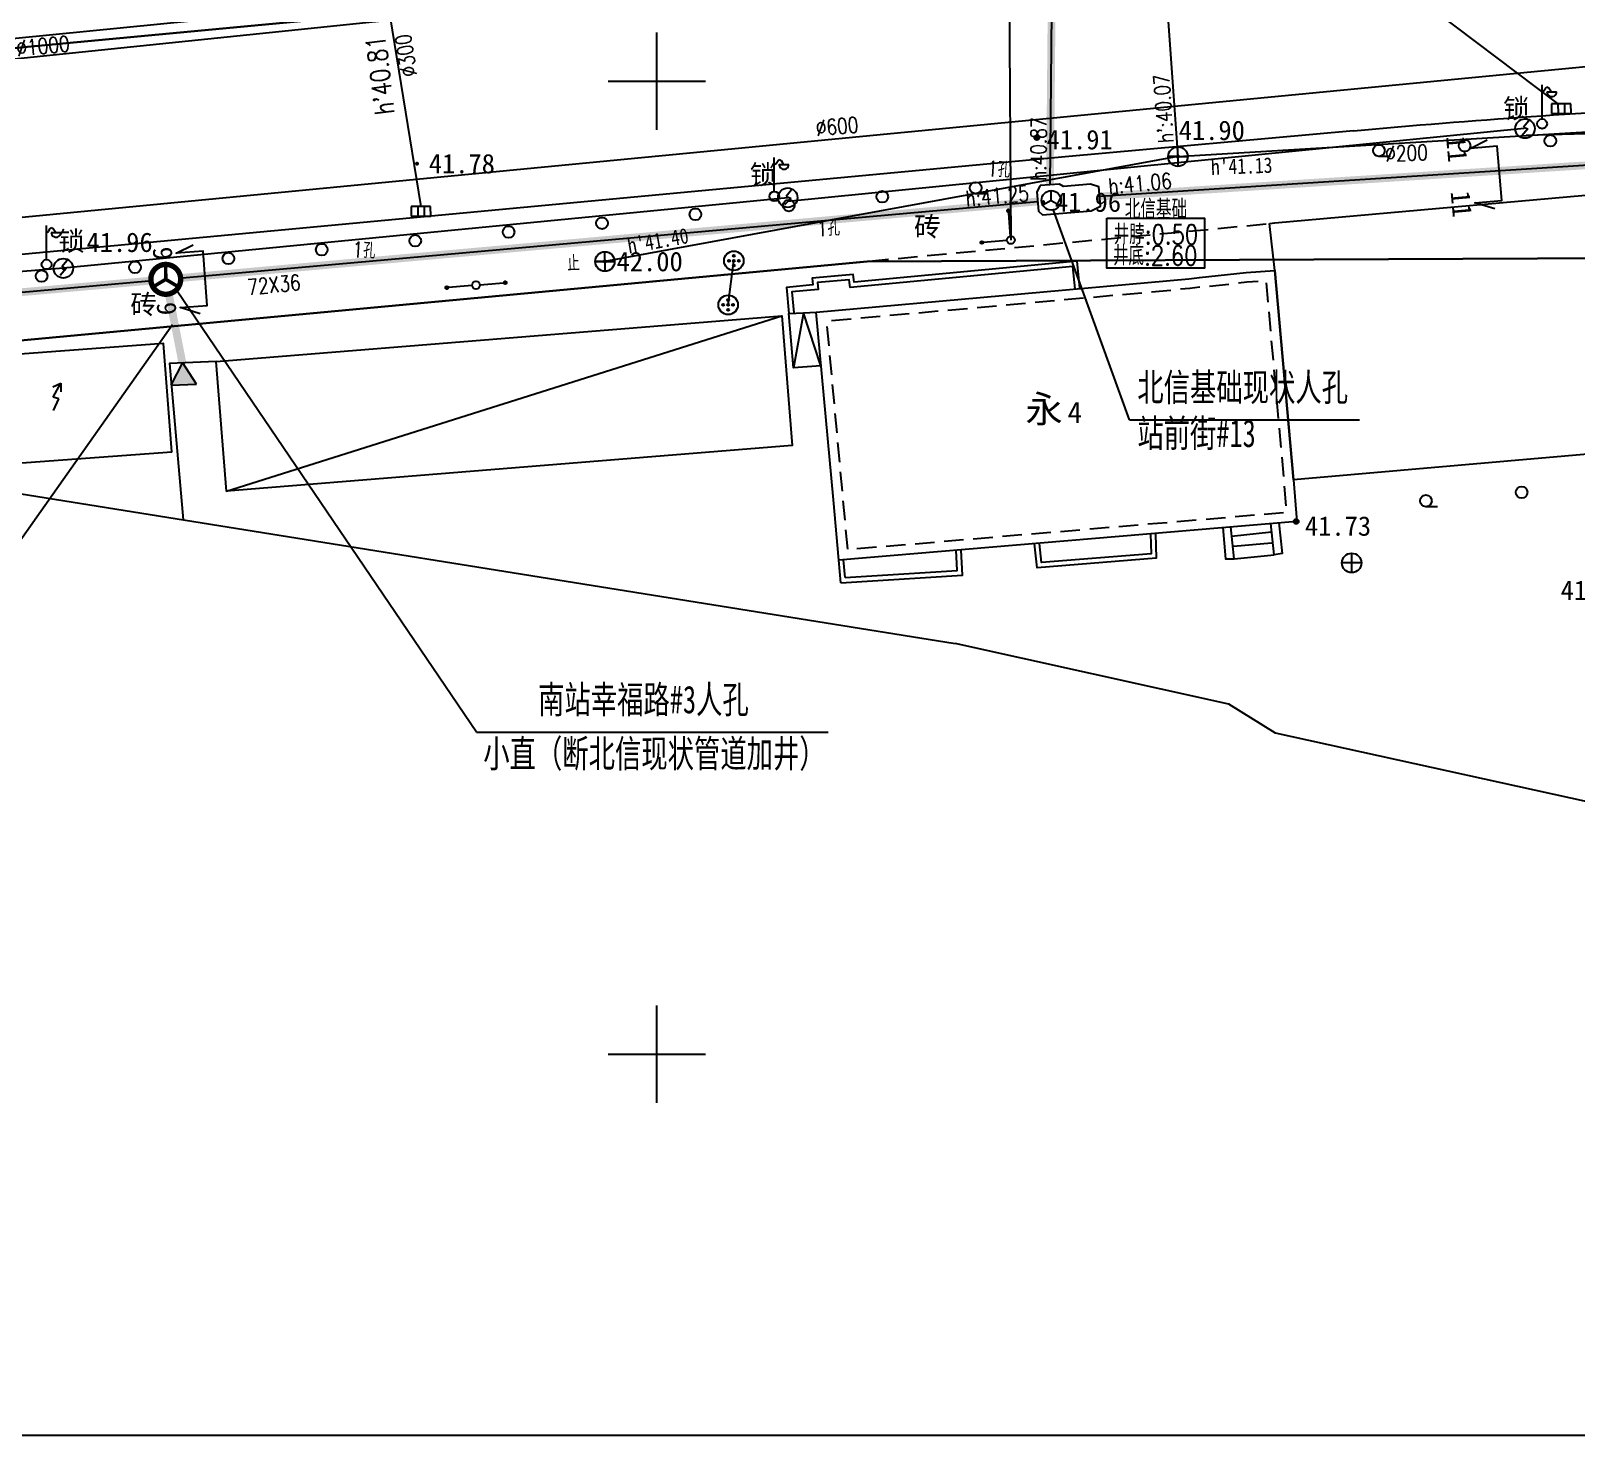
# Model space of a CAD drawing. Extents: x 501830 to 502977, y 299930 to 300245.
# Drawn here: x 502317.8 to 502397.2, y 300030.4 to 300102.6 of the extents above; entities that cross this region are included whole.
import ezdxf
from ezdxf.enums import TextEntityAlignment as Align
from ezdxf.lldxf.tags import DXFTag

# ---------------------------------------------------------------- set-up
doc = ezdxf.new("R2010")
doc.units = 0
for name, pattern in [('1117', [0.3, 0.2, -0.1]), ('2312', [0.3, 0.2, -0.1]), ('ACAD_ISO05W100', [33, 24, -3, 0, -3, 0, -3])]:
    doc.linetypes.add(name, pattern=pattern)
for name, color, linetype in [('BJ02', 7, 'Continuous'), ('BJ03', 7, 'Continuous'), ('BJ04', 7, 'Continuous'), ('BJ05', 7, 'Continuous'), ('BJ08', 7, 'Continuous'), ('BJ09', 7, 'Continuous'), ('BJ11', 7, 'Continuous'), ('TK', 7, 'Continuous'), ('上水注记', 4, 'Continuous'), ('上水管线', 4, 'Continuous'), ('新建北信', 13, 'Continuous'), ('新建北信--引上三角', 6, 'Continuous'), ('新建北信--引上标注', 1, 'Continuous'), ('污水井', 247, 'Continuous'), ('污水注记', 247, 'Continuous'), ('污水管线', 247, 'Continuous'), ('污水高程表', 247, 'Continuous'), ('电信井', 3, 'Continuous'), ('电信井（北信基础）', 3, 'Continuous'), ('电信断面图及编号', 3, 'Continuous'), ('电信注记', 3, 'Continuous'), ('电信管线', 3, 'Continuous'), ('电信高程表', 3, 'Continuous'), ('电力井', 1, 'Continuous'), ('电力注记', 1, 'Continuous'), ('电力管线', 1, 'Continuous'), ('雨水注记', 34, 'Continuous'), ('雨水管线', 34, 'Continuous'), ('雨水高程表', 34, 'Continuous'), ('雨蓖子', 34, 'Continuous')]:
    doc.layers.add(name, color=color, linetype=linetype)
doc.layers.add('道路红线', color=11, linetype='Continuous', lineweight=30)
doc.styles.add('HZ', font='simplex.shx', dxfattribs={"bigfont": 'hztxt'})
doc.styles.add('HZTXT', font='romans', dxfattribs={"width": 0.7, "height": 4, "bigfont": 'HZTXT'})
doc.styles.get("Standard").update_dxf_attribs({"font": 'SIMFANG.TTF'})
doc.styles.add('粗等线', font='SIMHEI.TTF')
doc.linetypes.add('245', pattern='A,1e-05,-0.05,[133,bjxx.shx,S=0.05,R=0,X=-0.05,Y=0],-0.05,0.45,[135,bjxx.shx,S=0.05,R=0,X=0,Y=0],0.45', length=1.00001)
tags = doc.linetypes.add('DL', pattern='A,15,-4.925,[130,ltypeshp.shx,S=0.5,R=330,X=-0.15,Y=0.433],0,[130,ltypeshp.shx,S=0.4,R=90,X=0,Y=0],-0.15,[130,ltypeshp.shx,S=0.5,R=150,X=0,Y=-0.433],-4.925,15', length=40).pattern_tags.tags
tags[32:33] = [DXFTag(74, 4), DXFTag(75, 0), DXFTag(340, '0'), DXFTag(46, 1.0), DXFTag(50, 0.0), DXFTag(44, 0.0), DXFTag(45, 0.0)]
tags[30:31] = [DXFTag(74, 4), DXFTag(75, 0), DXFTag(340, '0'), DXFTag(46, 1.0), DXFTag(50, 0.0), DXFTag(44, 0.0), DXFTag(45, 0.0)]
tags[4:5] = [DXFTag(74, 4), DXFTag(75, 0), DXFTag(340, '0'), DXFTag(46, 1.0), DXFTag(50, 0.0), DXFTag(44, 0.0), DXFTag(45, 0.0)]
tags = doc.linetypes.add('DX', pattern='A,15,-5,[130,ltypeshp.shx,S=1,R=330,X=0,Y=0],-5,15', length=40).pattern_tags.tags
tags[16:17] = [DXFTag(74, 4), DXFTag(75, 0), DXFTag(340, '0'), DXFTag(46, 1.0), DXFTag(50, 0.0), DXFTag(44, 0.0), DXFTag(45, 0.0)]
tags[14:15] = [DXFTag(74, 4), DXFTag(75, 0), DXFTag(340, '0'), DXFTag(46, 1.0), DXFTag(50, 0.0), DXFTag(44, 0.0), DXFTag(45, 0.0)]
tags[4:5] = [DXFTag(74, 4), DXFTag(75, 0), DXFTag(340, '0'), DXFTag(46, 1.0), DXFTag(50, 0.0), DXFTag(44, 0.0), DXFTag(45, 0.0)]
tags = doc.linetypes.add('SS', pattern='A,15,-1.9,[130,ltypeshp.shx,S=1,R=330,X=0,Y=0],-1.2,[130,ltypeshp.shx,S=1,R=330,X=0,Y=0],-1.9,15', length=35).pattern_tags.tags
tags[24:25] = [DXFTag(74, 4), DXFTag(75, 0), DXFTag(340, '0'), DXFTag(46, 1.0), DXFTag(50, 0.0), DXFTag(44, 0.0), DXFTag(45, 0.0)]
tags[22:23] = [DXFTag(74, 4), DXFTag(75, 0), DXFTag(340, '0'), DXFTag(46, 1.0), DXFTag(50, 0.0), DXFTag(44, 0.0), DXFTag(45, 0.0)]
tags[4:5] = [DXFTag(74, 4), DXFTag(75, 0), DXFTag(340, '0'), DXFTag(46, 1.0), DXFTag(50, 0.0), DXFTag(44, 0.0), DXFTag(45, 0.0)]

# ---------------------------------------------------------------- blocks, each defined once
blk = doc.blocks.new('831')
for radius in [0.25, 0.15, 0.05]:
    blk.add_circle((0, 0), radius)
blk = doc.blocks.new('5441')
for p, q in [((1, 0), (-1, 0)), ((0, 1), (0, -1)), ((0, 0), (0, 0))]:
    blk.add_line(p, q)
blk.add_circle((0, 0), 1)
blk = doc.blocks.new('518')
for p, q in [((-0.06, 2.41), (0.75, 2.81)), ((-0.01, 1.37), (0.75, 2.81)), ((0.75, 2.81), (0.75, 1.91)), ((0.57, 1.18), (-0.01, 1.37)), ((0, 0), (0.57, 1.18))]:
    blk.add_line(p, q)
blk = doc.blocks.new('mhs500')
at = {"layer": 'BJ09'}
blk.add_circle((0, 0), 0.3, dxfattribs=at)
blk = doc.blocks.new('MHST')
at = {"layer": 'BJ09'}
blk.add_line((-0.01, -0.59), (1.19, -0.59), dxfattribs=at)
blk.add_circle((0, 0), 0.6, dxfattribs=at)
blk = doc.blocks.new('35211')
for p, q in [((0, 0.5), (0, 4)), ((0, 3.29), (0.19, 3.39)), ((0.19, 3.39), (0.39, 3.69)), ((0.39, 3.69), (0.49, 3.79)), ((0.49, 3.79), (0.69, 3.69)), ((0.49, 3.29), (1.49, 3.29)), ((0.69, 3.69), (0.89, 3.39)), ((0.89, 3.39), (0.99, 3.29))]:
    blk.add_line(p, q)
blk.add_circle((0, 0), 0.5)
blk.add_arc((0.99, 3.29), 0.5, 179, 0)
blk = doc.blocks.new('M521')
at = {"layer": 'BJ05', "linetype": 'Continuous'}
h = blk.add_hatch(color=256, dxfattribs=at)
h.paths.add_polyline_path([(2.85, 0), (3.15, 0, 0.998883)])
h.paths.add_polyline_path([(3.15, 0, 0.000279), (3.15, 0), (2.85, 0, 1.000559)])
at = {"layer": 'BJ05', "linetype": 'Continuous', "flags": 128}
blk.add_lwpolyline([(0.4, 0), (3.25, 0)], dxfattribs=at)
at = {"layer": 'BJ05', "linetype": 'Continuous'}
for centre, radius in [((0, 0), 0.4), ((3, 0), 0.15)]:
    blk.add_circle(centre, radius, dxfattribs=at)
blk = doc.blocks.new('GC200')
at = {"linetype": 'Continuous', "const_width": 0.2, "flags": 128}
blk.add_lwpolyline([(-0.1, 0, 1), (0.1, 0, 1)], format="xyb", close=True, dxfattribs=at)
blk = doc.blocks.new('通信井')
for q in [(-0.433, -0.25), (0, 0.5), (0.433, -0.25)]:
    blk.add_line((0, 0), q)
at = {"lineweight": -3}
blk.add_circle((0, 0), 0.5, dxfattribs=at)
blk = doc.blocks.new('污水井')
at = {"lineweight": -3}
for p, q in [((0, 0), (-0.5, 0)), ((-0.5, 0), (0.5, 0)), ((0, 0), (-0.473, 0)), ((0, 0), (0, 0.5)), ((0, 0), (0, 0.459)), ((0, 0), (0, -0.473)), ((0, 0), (0.483, 0)), ((0, 0), (0, -0.5))]:
    blk.add_line(p, q, dxfattribs=at)
blk.add_circle((0, 0), 0.5, dxfattribs=at)
blk = doc.blocks.new('电力井')
at = {"lineweight": -3}
for p, q in [((0.192, 0.395), (-0.079, 0.068)), ((-0.079, 0.068), (0.152, -0.017)), ((0.152, -0.017), (-0.164, -0.373))]:
    blk.add_line(p, q, dxfattribs=at)
blk.add_circle((0, 0), 0.5, dxfattribs=at)
blk = doc.blocks.new('B552')
for p, q in [((0.984668, 0.518566), (-1.015332, 0.518566)), ((-1.015332, 0.518566), (-1.015332, -0.481434)), ((0.984668, -0.481434), (0.984668, 0.518566)), ((-1.015332, -0.481434), (0.984668, -0.481434))]:
    blk.add_line(p, q)
at = {"linetype": 'Continuous'}
for p, q in [((-0.348666, -0.481434), (-0.348666, 0.518566)), ((0.318001, -0.481434), (0.318001, 0.518566))]:
    blk.add_line(p, q, dxfattribs=at)
blk = doc.blocks.new('化粪池')
for points in [[(-0.3, 0, 1), (-0.2, 0, 1)], [(-0.05, 0.25, 1), (0.05, 0.25, 1)], [(-0.05, 0, 1), (0.05, 0, 1)], [(0.2, 0, 1), (0.3, 0, 1)], [(-0.05, -0.25, 1), (0.05, -0.25, 1)]]:
    blk.add_hatch(color=256).paths.add_polyline_path(points)
for centre, radius in [((0, 0), 0.5), ((-0.25, 0), 0.05), ((0, 0.25), 0.05), ((0, 0), 0.05), ((0.25, 0), 0.05), ((0, -0.25), 0.05)]:
    blk.add_circle(centre, radius)
blk = doc.blocks.new('acfgw')
at = {"color": 4}
for p, q in [((0, -5), (0, 5)), ((-5, 0), (5, 0))]:
    blk.add_line(p, q, dxfattribs=at)
blk = doc.blocks.new('renkong')
at = {"color": 7}
blk.add_wipeout([(63.99, 70.83), (63.91, 70.82), (63.83, 70.81), (63.75, 70.79), (63.66, 70.77), (63.59, 70.75), (63.51, 70.72), (63.43, 70.68), (63.36, 70.64), (63.29, 70.6), (63.22, 70.55), (63.16, 70.49), (63.1, 70.44), (63.04, 70.38), (62.99, 70.31), (62.94, 70.25), (62.89, 70.17), (62.85, 70.1), (62.82, 70.03), (62.79, 69.95), (62.76, 69.87), (62.74, 69.79), (62.73, 69.71), (62.71, 69.62), (62.71, 69.54), (62.71, 69.46), (62.71, 69.37), (62.73, 69.29), (62.74, 69.21), (62.76, 69.13), (62.79, 69.05), (62.82, 68.97), (62.85, 68.9), (62.89, 68.82), (62.94, 68.75), (62.99, 68.69), (63.04, 68.62), (63.1, 68.56), (63.16, 68.5), (63.22, 68.45), (63.29, 68.4), (63.36, 68.36), (63.43, 68.32), (63.51, 68.28), (63.59, 68.25), (63.67, 68.23), (63.75, 68.21), (63.83, 68.19), (63.91, 68.18), (63.99, 68.17), (64.08, 68.17), (64.16, 68.18), (64.24, 68.19), (64.32, 68.21), (64.41, 68.23), (64.48, 68.25), (64.56, 68.28), (64.64, 68.32), (64.71, 68.36), (64.78, 68.4), (64.85, 68.45), (64.91, 68.51), (64.97, 68.56), (65.03, 68.62), (65.08, 68.69), (65.13, 68.75), (65.18, 68.83), (65.22, 68.9), (65.25, 68.97), (65.28, 69.05), (65.31, 69.13), (65.33, 69.21), (65.35, 69.29), (65.36, 69.38), (65.36, 69.46), (65.36, 69.54), (65.36, 69.63), (65.34, 69.71), (65.33, 69.79), (65.31, 69.87), (65.28, 69.95), (65.25, 70.03), (65.22, 70.1), (65.18, 70.18), (65.13, 70.25), (65.08, 70.31), (65.03, 70.38), (64.97, 70.44), (64.91, 70.5), (64.85, 70.55), (64.78, 70.6), (64.71, 70.64), (64.64, 70.68), (64.56, 70.72), (64.48, 70.75), (64.4, 70.77), (64.32, 70.79), (64.24, 70.81), (64.16, 70.82), (64.08, 70.83)], dxfattribs=at)
at = {"color": 7, "const_width": 0.45}
blk.add_lwpolyline([(62.78, 69.5, 1), (65.3, 69.5, 1)], format="xyb", close=True, dxfattribs=at)
at = {"color": 7, "const_width": 0.3}
for points in [[(64.03, 70.76), (64.04, 69.5), (62.95, 68.85)], [(64.04, 69.5), (65.12, 68.86)]]:
    blk.add_lwpolyline(points, dxfattribs=at)
blk = doc.blocks.new('A$C29CD5AE7')
at = {"linetype": 'Continuous'}
blk.add_hatch(color=6, dxfattribs=at).paths.add_polyline_path([(1.5, 0), (0.75, 1.299), (0, 0)])
at = {"color": 6, "linetype": 'Continuous'}
for p, q in [((0.75, 1.299), (0, 0)), ((1.5, 0), (0.75, 1.299)), ((0, 0), (1.5, 0))]:
    blk.add_line(p, q, dxfattribs=at)
blk = doc.blocks.new('300框2')
at = {"color": 40}
blk.add_line((0, -145), (245.4, -145), dxfattribs=at)

msp = doc.modelspace()

# ---------------------------------------------------------------- linework, layer by layer
at = {"layer": 'BJ02', "linetype": 'Continuous'}
for points in [[(502381.483, 300092.674), (502381.758, 300092.709), (502417.732, 300095.925), (502417.974, 300093.55), (502418.215, 300090.965), (502418.767, 300085.342), (502419.043, 300082.687), (502382.721, 300079.505), (502381.758, 300090.264), (502381.483, 300092.674)], [(502358.196, 300088.13), (502377.334, 300089.844), (502377.883, 300089.914), (502380.283, 300090.159), (502381.758, 300090.264), (502382.721, 300079.505), (502382.893, 300077.374), (502359.363, 300075.38), (502359.079, 300078.488), (502358.196, 300088.13)], [(502327.357, 300085.595), (502356.434, 300087.942), (502356.966, 300081.273), (502327.888, 300078.926), (502327.357, 300085.595)]]:
    msp.add_lwpolyline(points, close=True, dxfattribs=at)
at = {"layer": 'BJ02', "linetype": 'Continuous', "flags": 128}
for points in [[(502371.744, 300089.354), (502371.606, 300090.752), (502360.151, 300089.668), (502360.097, 300090.057), (502357.991, 300089.877), (502358.027, 300089.523), (502356.664, 300089.394), (502356.79, 300088.06)], [(502371.495, 300089.329), (502371.382, 300090.48), (502359.936, 300089.397), (502359.882, 300089.788), (502358.265, 300089.65), (502358.301, 300089.298), (502356.936, 300089.169), (502357.039, 300088.084)], [(502378.408, 300089.465), (502379.403, 300089.567)], [(502380.897, 300089.701), (502380.326, 300089.661), (502379.9, 300089.617)], [(502381.312, 300089.639), (502381.401, 300088.643)], [(502369.447, 300088.636), (502370.443, 300088.725)], [(502370.941, 300088.769), (502371.937, 300088.859)], [(502372.435, 300088.903), (502373.431, 300088.992)], [(502373.929, 300089.037), (502374.925, 300089.126)], [(502375.423, 300089.171), (502376.419, 300089.26)], [(502377.911, 300089.413), (502377.388, 300089.347), (502376.917, 300089.305)], [(502327.888, 300078.926), (502356.434, 300087.942)], [(502358.436, 300085.371), (502357.03, 300085.266), (502356.79, 300088.06), (502357.545, 300088.096), (502358.196, 300088.13)], [(502357.545, 300088.096), (502357.03, 300085.266)], [(502358.436, 300085.371), (502357.545, 300088.096)], [(502360.483, 300087.833), (502361.479, 300087.922)], [(502361.977, 300087.967), (502362.973, 300088.056)], [(502363.471, 300088.1), (502364.467, 300088.19)], [(502364.965, 300088.234), (502365.961, 300088.323)], [(502366.459, 300088.368), (502367.455, 300088.457)], [(502367.953, 300088.502), (502368.949, 300088.591)], [(502381.446, 300088.145), (502381.535, 300087.149)], [(502358.856, 300086.402), (502358.765, 300087.398)], [(502358.989, 300087.699), (502359.985, 300087.788)], [(502381.579, 300086.651), (502381.669, 300085.655)], [(502327.357, 300085.595), (502324.972, 300085.491), (502325.674, 300077.455)], [(502358.993, 300084.908), (502358.902, 300085.904)], [(502381.713, 300085.157), (502381.802, 300084.161)], [(502359.13, 300083.414), (502359.039, 300084.41)], [(502381.847, 300083.663), (502381.936, 300082.667)], [(502359.267, 300081.921), (502359.176, 300082.917)], [(502381.981, 300082.169), (502382.07, 300081.173)], [(502359.404, 300080.427), (502359.312, 300081.423)], [(502359.54, 300078.933), (502359.449, 300079.929)], [(502382.114, 300080.675), (502382.203, 300079.679)], [(502310.603, 300079.868), (502365.327, 300071.104)], [(502382.246, 300079.181), (502382.326, 300078.184)], [(502359.677, 300077.439), (502359.586, 300078.435)], [(502379.221, 300077.565), (502378.224, 300077.48)], [(502380.715, 300077.691), (502379.719, 300077.607)], [(502382.21, 300077.818), (502381.213, 300077.733)], [(502359.813, 300075.946), (502359.722, 300076.942)], [(502370.253, 300076.805), (502369.256, 300076.72)], [(502375.621, 300076.745), (502375.656, 300075.487), (502369.55, 300074.997), (502369.413, 300076.22)], [(502375.372, 300076.738), (502375.4, 300075.717), (502369.772, 300075.266), (502369.661, 300076.248)], [(502371.747, 300076.931), (502370.751, 300076.847)], [(502373.242, 300077.058), (502372.246, 300076.973)], [(502374.737, 300077.185), (502373.74, 300077.1)], [(502376.231, 300077.311), (502375.235, 300077.227)], [(502377.726, 300077.438), (502376.729, 300077.353)], [(502379.086, 300077.059), (502379.223, 300075.452), (502379.669, 300075.453), (502379.497, 300077.094)], [(502381.59, 300076.815), (502379.532, 300076.605)], [(502381.967, 300077.304), (502382.139, 300075.732), (502381.727, 300075.662), (502381.555, 300077.269)], [(502361.285, 300076.045), (502360.288, 300075.96)], [(502362.779, 300076.171), (502361.783, 300076.087)], [(502364.274, 300076.298), (502363.278, 300076.214)], [(502365.769, 300076.425), (502364.772, 300076.34)], [(502367.263, 300076.551), (502366.267, 300076.467)], [(502368.758, 300076.678), (502367.762, 300076.594)], [(502381.59, 300076.256), (502379.635, 300076.081)], [(502359.466, 300074.227), (502359.363, 300075.38)], [(502359.466, 300074.227), (502365.709, 300074.612), (502365.64, 300075.905)], [(502359.68, 300074.491), (502359.599, 300075.4)], [(502359.68, 300074.491), (502365.446, 300074.846), (502365.39, 300075.892)], [(502379.669, 300075.453), (502381.727, 300075.662)]]:
    msp.add_lwpolyline(points, dxfattribs=at)
at = {"layer": 'BJ02', "linetype": '245', "ltscale": 5, "flags": 128}
for points in [[(502312.712, 300080.04), (502325.079, 300080.959), (502324.666, 300086.514), (502312.214, 300085.588), (502312.712, 300080.04)], [(502431.704, 300057.634), (502431.397, 300054.384), (502421.019, 300057.866), (502381.791, 300066.5), (502379.392, 300067.989), (502365.327, 300071.104)]]:
    msp.add_lwpolyline(points, dxfattribs=at)
at = {"layer": 'BJ04', "linetype": 'Continuous', "flags": 128}
msp.add_lwpolyline([(502385.807, 300097.447, -0.005116), (502394.933, 300098.179, -0.005116), (502404.071, 300098.725, -0.006241), (502415.232, 300099.137, -0.006241), (502426.399, 300099.271)], format="xyb", dxfattribs=at)
for points, elevation in [([(502385.807, 300097.447), (502370.981, 300096.102)], 41.65), ([(502370.981, 300096.102), (502250, 300084.793)], 41.91)]:
    msp.add_lwpolyline(points, dxfattribs=dict(at, elevation=elevation))
at = {"layer": 'BJ09', "linetype": 'Continuous', "flags": 128}
msp.add_lwpolyline([(502389.518, 300078.138), (502390.118, 300078.138)], dxfattribs=at)
at = {"layer": 'BJ09', "linetype": 'Continuous'}
for centre in [(502394.439, 300078.872), (502389.523, 300078.433)]:
    msp.add_circle(centre, 0.3, dxfattribs=at)
at = {"layer": 'BJ11', "linetype": '1117', "ltscale": 5, "flags": 128}
msp.add_lwpolyline([(502271.302, 300082.377), (502381.483, 300092.674)], dxfattribs=at)
at = {"layer": '上水管线', "linetype": 'SS', "ltscale": 0.5, "elevation": 41.83, "flags": 128}
msp.add_lwpolyline([(502308.668, 300092.165), (502410.915, 300102.02)], dxfattribs=at)
at = {"layer": '新建北信', "color": 40}
msp.add_line((502374.286, 300082.589), (502370.381, 300093.364), dxfattribs=at)
at = {"layer": '新建北信', "color": 41}
for p, q in [((502374.286, 300082.589), (502386.104, 300082.589)), ((502340.734, 300066.545), (502358.813, 300066.545))]:
    msp.add_line(p, q, dxfattribs=at)
at = {"layer": '新建北信', "color": 40, "linetype": '2312', "ltscale": 8, "const_width": 0.4}
msp.add_lwpolyline([(502370.44, 300119.51), (502370.206, 300094.667)], dxfattribs=at)
for points, elevation in [([(502426.488, 300097.514), (502372.762, 300094.071)], 41.8), ([(502233.519, 300081.664), (502369.572, 300093.814)], 41.694)]:
    msp.add_lwpolyline(points, dxfattribs=dict(at, elevation=elevation))
at = {"layer": '新建北信--引上标注', "color": 40}
msp.add_line((502309.087, 300064.784), (502325.128, 300087.496), dxfattribs=at)
at = {"layer": '污水管线', "linetype": 'Continuous', "flags": 128}
for points, elevation in [([(502377.217, 300123.975), (502375.053, 300120.314), (502376.781, 300096.118)], 41.599), ([(502298.892, 300100.398), (502339.034, 300104.395)], 41.596), ([(502298.432, 300099.229), (502339.034, 300103.422), (502339.034, 300103.422)], 41.882), ([(502353.67, 300088.501), (502353.964, 300090.767), (502353.964, 300090.767)], 42.235)]:
    msp.add_lwpolyline(points, dxfattribs=dict(at, elevation=elevation))
for points in [[(502376.781, 300096.118), (502400.088, 300097.537)], [(502376.781, 300096.118), (502347.338, 300090.729)]]:
    msp.add_lwpolyline(points, dxfattribs=at)
at = {"layer": '电信井（北信基础）', "linetype": 'Continuous', "flags": 128}
msp.add_lwpolyline([(502369.707, 300094.627), (502369.532, 300094.312), (502369.612, 300093.315), (502369.828, 300093.132), (502372.32, 300093.333), (502372.802, 300093.573), (502372.722, 300094.569), (502372.292, 300094.705), (502370.897, 300094.586), (502370.704, 300094.708), (502369.707, 300094.627)], dxfattribs=at)
at = {"layer": '电信断面图及编号'}
for points, elevation in [([(502393.067, 300093.442), (502392.035, 300093.75), (502393.425, 300093.868), (502393.185, 300096.656), (502391.799, 300096.538), (502392.666, 300096.989)], 83.59), ([(502326.538, 300088.041), (502325.51, 300088.362), (502326.9, 300088.463), (502326.693, 300091.254), (502325.306, 300091.152), (502326.178, 300091.593)], -40.793)]:
    msp.add_lwpolyline(points, dxfattribs=dict(at, elevation=elevation))
at = {"layer": '电信注记', "linetype": 'Continuous'}
msp.add_lwpolyline([(502373.129, 300092.962), (502378.142, 300092.962), (502378.142, 300090.39), (502373.129, 300090.39)], close=True, dxfattribs=at)
at = {"layer": '电信管线', "linetype": 'DX', "ltscale": 0.5, "flags": 128}
for points in [[(502370.44, 300119.51), (502370.206, 300094.667)], [(502368.029, 300117.125), (502368.196, 300091.83)]]:
    msp.add_lwpolyline(points, dxfattribs=at)
for points, elevation in [([(502426.488, 300097.514), (502372.762, 300094.071)], 41.8), ([(502233.519, 300081.664), (502369.572, 300093.814)], 41.694)]:
    msp.add_lwpolyline(points, dxfattribs=dict(at, elevation=elevation))
at = {"layer": '电力管线', "linetype": 'DL', "ltscale": 0.5, "flags": 128}
for points, elevation in [([(502394.564, 300097.558), (502356.729, 300093.814)], 41.876), ([(502394.667, 300097.221), (502426.065, 300098.102)], 41.876), ([(502356.734, 300094.009), (502319.513, 300090.381)], 41.991), ([(502319.513, 300090.381), (502285.295, 300087.58)], 41.97)]:
    msp.add_lwpolyline(points, dxfattribs=dict(at, elevation=elevation))
at = {"layer": '道路红线', "color": 40, "linetype": 'ACAD_ISO05W100'}
msp.add_line((502216.687, 300092.348), (502375.025, 300107.111), dxfattribs=at)
at = {"layer": '道路红线', "color": 40}
for p, q in [((502218.08, 300077.413), (502360.811, 300090.721)), ((502360.811, 300090.721), (502424.53, 300091.007))]:
    msp.add_line(p, q, dxfattribs=at)
at = {"layer": '雨水管线', "linetype": 'Continuous', "flags": 128}
for points in [[(502380.488, 300110.772), (502396.306, 300098.831)], [(502336.065, 300104.737), (502337.886, 300093.557)]]:
    msp.add_lwpolyline(points, dxfattribs=at)

# ---------------------------------------------------------------- block references
at = {"layer": 'BJ03', "linetype": 'Continuous', "xscale": 0.5, "yscale": 0.5, "zscale": 0.5}
for p in [(502395.494, 300097.804), (502356.043, 300094.076), (502318.648, 300090.578)]:
    msp.add_blockref('35211', p, dxfattribs=at)
at = {"layer": 'BJ05', "linetype": 'Continuous', "xscale": 0.5, "yscale": 0.5, "zscale": 0.5}
for p, rotation in [((502368.196, 300091.83), 94.43379992192627), ((502368.196, 300091.83), 184.8206790195679), ((502340.713, 300089.512), 184.654146209422), ((502340.713, 300089.512), 4.820679019567918)]:
    msp.add_blockref('M521', p, dxfattribs=dict(at, rotation=rotation))
for name, p in [('518', (502319, 300083.079)), ('5441', (502385.706, 300075.244))]:
    msp.add_blockref(name, p, dxfattribs=at)
at = {"layer": 'BJ08', "linetype": 'Continuous', "xscale": 0.5, "yscale": 0.5, "zscale": 0.5}
for name, p in [('831', (502369.531, 300097.093, 41.91)), ('GC200', (502337.686, 300095.757, 41.787)), ('GC200', (502376.781, 300096.118)), ('GC200', (502369.86, 300093.782, 41.974)), ('GC200', (502319.513, 300090.381, 41.97)), ('GC200', (502347.338, 300090.729, 42.009)), ('831', (502382.856, 300077.374, 41.73))]:
    msp.add_blockref(name, p, dxfattribs=at)
at = {"layer": 'BJ09', "linetype": 'Continuous', "xscale": 0.5, "yscale": 0.5, "zscale": 0.5}
for p in [(502387.106, 300096.43), (502366.387, 300094.511)]:
    msp.add_blockref('MHST', p, dxfattribs=at)
at = {"layer": 'BJ09', "linetype": 'Continuous'}
for p, rotation in [((502391.511, 300096.68), 3.258397090078212), ((502395.916, 300096.931), 3.258397090078212), ((502361.588, 300094.058), 5.394940667122576), ((502351.989, 300093.152), 5.394940667122576), ((502356.788, 300093.605), 5.394940667122576), ((502347.189, 300092.698), 5.394940667122576), ((502337.59, 300091.792), 5.394940667122576), ((502342.39, 300092.245), 5.394940667122576), ((502327.992, 300090.885), 5.394940667122576), ((502332.791, 300091.339), 5.394940667122576), ((502318.393, 300089.979), 5.394940667122576), ((502323.192, 300090.432), 5.394940667122576)]:
    msp.add_blockref('mhs500', p, dxfattribs=dict(at, rotation=rotation))
at = {"layer": 'TK', "linetype": 'Continuous', "xscale": 0.5, "yscale": 0.5}
for p in [(502350, 300100), (502350, 300050)]:
    msp.add_blockref('acfgw', p, dxfattribs=at)
at = {"layer": '新建北信--引上三角', "color": 40, "xscale": 0.8799999999552789, "yscale": 0.879999999946449, "zscale": 0.8800000000000001, "rotation": 2.442382763939413}
msp.add_blockref('A$C29CD5AE7', (502325.032, 300084.376), dxfattribs=at)
at = {"layer": '污水井'}
for name, p in [('污水井', (502376.781, 300096.118)), ('污水井', (502347.338, 300090.729, 42.009)), ('化粪池', (502353.964, 300090.767, 41.996)), ('化粪池', (502353.67, 300088.501, 42.235))]:
    msp.add_blockref(name, p, dxfattribs=at)
at = {"layer": '电信井', "linetype": 'Continuous', "ltscale": 0.5}
msp.add_blockref('通信井', (502370.27, 300093.87), dxfattribs=at)
at = {"layer": '电力井'}
for p in [(502394.614, 300097.558, 41.876), (502356.734, 300094.009, 41.991), (502319.513, 300090.381, 41.97)]:
    msp.add_blockref('电力井', p, dxfattribs=at)
at = {"layer": '雨蓖子', "xscale": 0.4999999999955412, "yscale": 0.4999999999977858, "zscale": 0.5, "rotation": 180.5893120776511}
for p in [(502396.467, 300098.592, -41.629), (502337.88, 300093.316, 0.281)]:
    msp.add_blockref('B552', p, dxfattribs=at)

# ---------------------------------------------------------------- texts
at = {"layer": 'BJ02', "linetype": 'Continuous'}
msp.add_text('永', height=1.4, dxfattribs=at).set_placement((502370.857, 300083.153), align=Align.MIDDLE_RIGHT)
msp.add_text('4', height=1.1, dxfattribs=at).set_placement((502371.112, 300082.978), align=Align.MIDDLE_LEFT)
at = {"layer": 'BJ04', "linetype": 'Continuous'}
for p in [(502363.906, 300092.526), (502323.638, 300088.529)]:
    msp.add_text('砖', height=1, dxfattribs=at).set_placement(p, align=Align.MIDDLE_CENTER)
at = {"layer": 'BJ05', "linetype": 'Continuous'}
for p in [(502394.174, 300098.589), (502355.467, 300095.195), (502319.919, 300091.782, 41.97)]:
    msp.add_text('锁', height=1, dxfattribs=at).set_placement(p, align=Align.MIDDLE_CENTER)
at = {"layer": 'BJ08', "linetype": 'Continuous'}
for s, p in [('41.91', (502370.031, 300096.493)), ('41.73', (502383.306, 300076.64)), ('41.65', (502396.442, 300073.338))]:
    msp.add_text(s, height=1, dxfattribs=at).set_placement(p)
for s, p in [('41.90', (502376.82, 300097.469)), ('41.78', (502338.286, 300095.757, 41.787)), ('41.96', (502370.46, 300093.782, 41.974)), ('41.96', (502320.702, 300091.718, 41.97)), ('42.00', (502347.938, 300090.729, 42.009))]:
    msp.add_text(s, height=1, dxfattribs=at).set_placement(p, align=Align.MIDDLE_LEFT)
at = {"layer": '上水注记', "style": 'HZ', "width": 0.8}
msp.add_text('%%c600', height=0.8, rotation=4.99209, dxfattribs=at).set_placement((502358.207, 300097.179))
at = {"layer": '新建北信', "color": 1, "char_height": 1.4175, "attachment_point": 1, "style": 'HZTXT'}
for s, insert in [('{\\fSimSun|b0|i0|c134|p2;北信基础现状人孔\\P站前街#13}', (502374.694, 300084.977)), ('{\\fSimSun|b0|i0|c134|p2;南站幸福路#3人孔}', (502343.906, 300068.933)), ('{\\fSimSun|b0|i0|c134|p2;小直（断北信现状管道加井）}', (502341.088, 300066.156))]:
    msp.add_mtext(s, dxfattribs=dict(at, insert=insert))
at = {"layer": '污水注记', "style": 'HZ', "width": 0.8}
for s, rotation, p in [('%%c1000', 5.39058, (502317.135, 300101.273, 41.596)), ('%%C200', 2.07193, (502387.442, 300095.863)), ('1孔', 2.07193, (502358.238, 300092.021)), ('止', 2.07193, (502345.413, 300090.23))]:
    msp.add_text(s, height=0.8, rotation=rotation, dxfattribs=at).set_placement(p)
at = {"layer": '污水高程表', "style": 'HZ', "width": 0.8}
msp.add_text("h':40.07", height=0.8, rotation=94.00044, dxfattribs=at).set_placement((502376.565, 300096.845, -41.702))
at = {"layer": '污水高程表', "linetype": 'Continuous', "width": 0.83}
for s, rotation, p in [("h'41.13", 2.04753, (502378.489, 300095.178, 0.035)), ("h'41.40", 10.06724, (502348.578, 300091.131, 0.035))]:
    msp.add_text(s, height=0.8, rotation=rotation, dxfattribs=at).set_placement(p)
at = {"layer": '电信断面图及编号', "style": '粗等线'}
for s, rotation, p in [('11', 275.08785, (502391.114, 300096.518, 83.59)), ('11', 275.08785, (502391.349, 300093.685, 83.59)), ('9', 274.42087, (502324.621, 300091.14, -40.793)), ('9', 274.42087, (502324.823, 300088.305, -40.793))]:
    msp.add_text(s, height=1, rotation=rotation, dxfattribs=at).set_placement(p, align=Align.MIDDLE)
at = {"layer": '电信注记', "style": 'HZ', "width": 0.8}
for s, p in [('北信基础', (502375.652, 300093.462)), ('井脖:0.50', (502375.647, 300092.166)), ('井底:2.60', (502375.611, 300091.085))]:
    msp.add_text(s, height=1, dxfattribs=at).set_placement(p, align=Align.MIDDLE)
msp.add_text('72X36', height=0.8, rotation=5.64058, dxfattribs=at).set_placement((502329.01, 300089.003, 41.79))
at = {"layer": '电信高程表', "style": 'HZ', "width": 0.8}
for s, rotation, p in [('h:40.87', 89.39101, (502370.002, 300094.866)), ('h:41.06', 5.19205, (502373.243, 300094.193)), ('h:41.25', 5.19205, (502365.909, 300093.552))]:
    msp.add_text(s, height=0.8, rotation=rotation, dxfattribs=at).set_placement(p)
at = {"layer": '电力注记', "style": 'HZ', "width": 0.8}
for p in [(502366.948, 300095.112), (502334.338, 300090.961)]:
    msp.add_text('1孔', height=0.8, rotation=355.92047, dxfattribs=at).set_placement(p)
at = {"layer": '雨水注记', "style": 'HZ', "width": 0.8}
msp.add_text('%%C300', height=0.8, rotation=99.16905, dxfattribs=at).set_placement((502337.686, 300100.293, -41.452))
at = {"layer": '雨水高程表', "style": 'HZ', "width": 0.8}
msp.add_text("h'40.81", height=1, rotation=97.05109, dxfattribs=at).set_placement((502335.787, 300100.3, -43.661), align=Align.MIDDLE)

# ---------------------------------------------------------------- next in the draw order: block references
at = {"layer": '新建北信', "xscale": 0.6080249999649823, "yscale": 0.6080250000231899, "zscale": 0.6080249999999978}
msp.add_blockref('renkong', (502285.837, 300047.555, 40.361), dxfattribs=at)

# ---------------------------------------------------------------- next in the draw order: linework, layer by layer
at = {"layer": '新建北信', "color": 40}
msp.add_line((502340.734, 300066.545), (502325.354, 300089.208), dxfattribs=at)
at = {"layer": '新建北信', "linetype": 'Continuous', "const_width": 0.4, "flags": 128}
msp.add_lwpolyline([(502324.945, 300088.995), (502325.628, 300085.526)], dxfattribs=at)

# ---------------------------------------------------------------- next in the draw order: block references
at = {"color": 40}
msp.add_blockref('300框2', (502237.526, 300175.433), dxfattribs=at)

doc.saveas('drawing.dxf')
